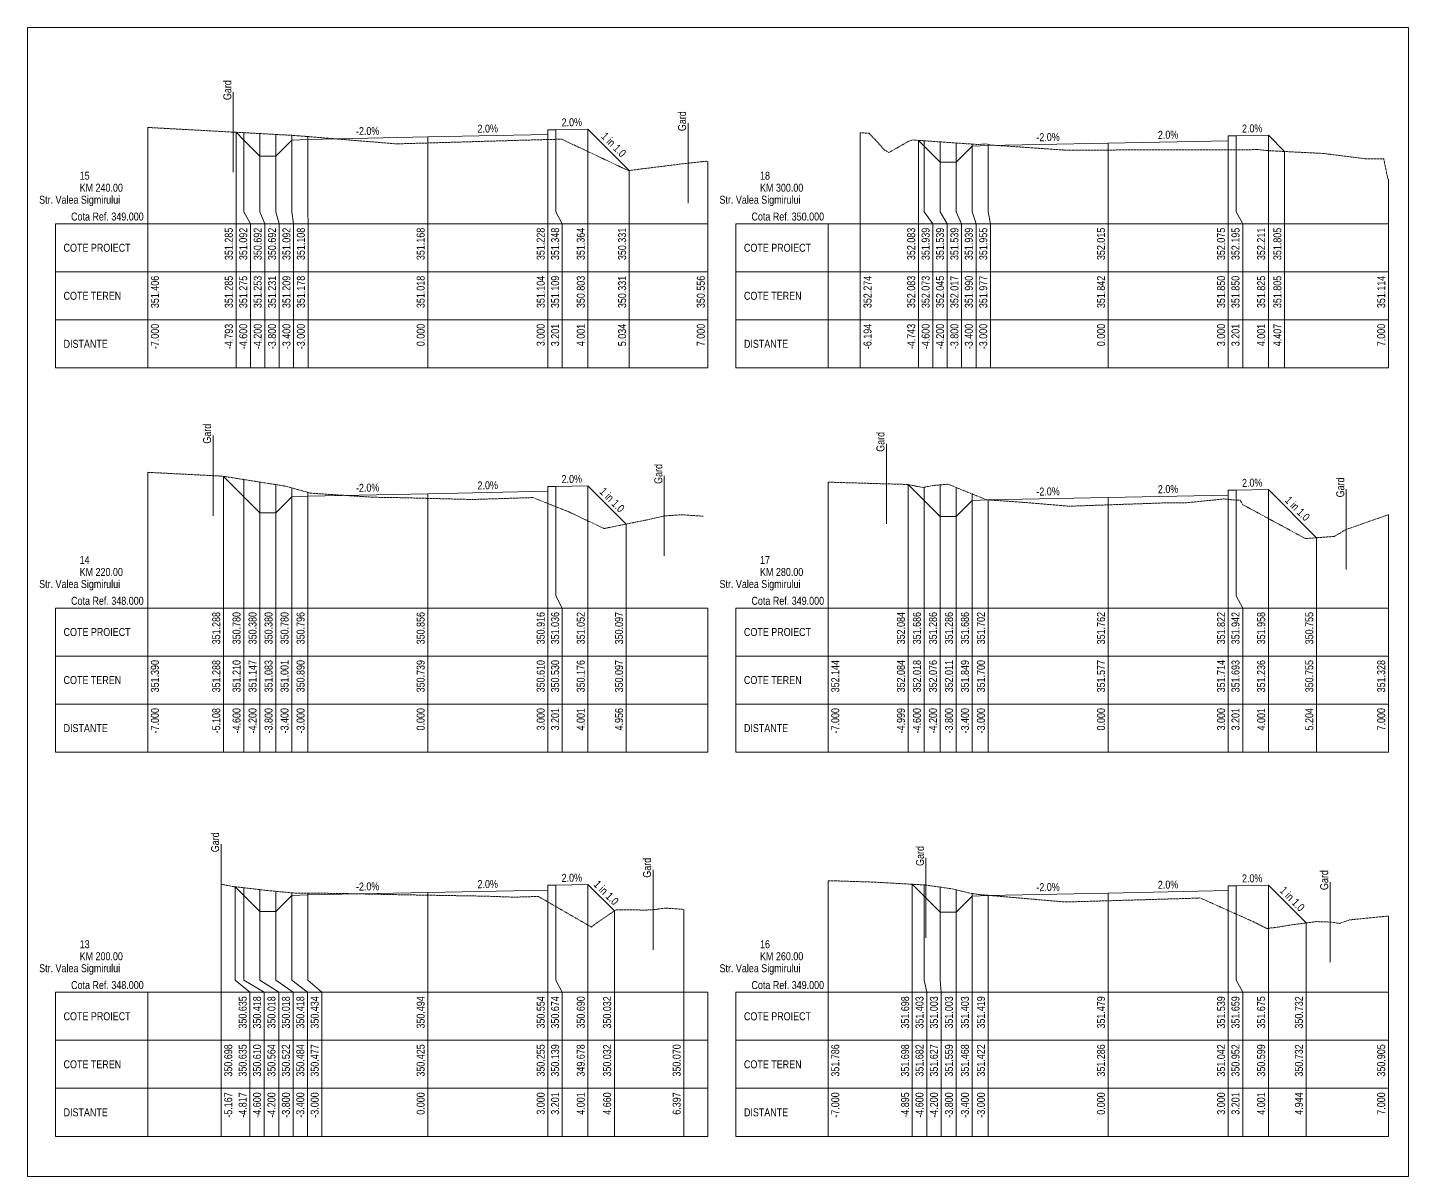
# Paper-space layout 'Str. Valea Sigmirului-XS-3' of a CAD drawing. Extents: x 0 to 345, y 0 to 287.
import ezdxf
from ezdxf.enums import TextEntityAlignment as Align

# ---------------------------------------------------------------- set-up
doc = ezdxf.new("R2010")
doc.units = 0
doc.linetypes.add('DASHED2', pattern=[0.375, 0.25, -0.125])
doc.layers.add('ARD-No Plot', color=1, linetype='Continuous', lineweight=0, plot=False)
for name, color, linetype, lineweight in [('Cartus', 7, 'Continuous', 0), ('DESIGN-TEXT', 7, 'Continuous', 0), ('EXISTING-TEXT', 7, 'Continuous', 0), ('LINES', 7, 'Continuous', 0), ('Text', 7, 'Continuous', 0), ('X-RL', 7, 'Continuous', 0), ('XPLOT-DESIGN', 5, 'Continuous', 0), ('XPLOT-EXISTING', 3, 'DASHED2', 0), ('XPLOT-GRADE', 7, 'Continuous', 0), ('XPLOT-KM', 7, 'Continuous', 0), ('XPLOT-TITLE', 7, 'Continuous', 0)]:
    doc.layers.add(name, color=color, linetype=linetype, lineweight=lineweight)
doc.styles.add('Arial', font='arial.ttf', dxfattribs={"width": 0.8})

# ---------------------------------------------------------------- blocks, each defined once
blk = doc.blocks.new('A3_TRANSV_ALIN_TIRENA')
at = {"layer": 'Cartus'}
blk.add_lwpolyline([(0, 0), (0, 287), (345, 287), (345, 0)], close=True, dxfattribs=at)

psp = doc.layouts.new('Str. Valea Sigmirului-XS-3')

# ---------------------------------------------------------------- linework, layer by layer
at = {"layer": 'LINES'}
for p, q in [((51.4, 270.89), (51.4, 250.89)), ((165.02, 263.14), (165.02, 243.14)), ((30, 241), (30, 262.06)), ((30, 241), (30, 262.06)), ((52.07, 241), (52.07, 260.85)), ((52.07, 241), (52.07, 260.85)), ((52.07, 241), (52.07, 260.85)), ((54, 241), (54, 260.75)), ((54, 241), (54, 260.75)), ((54, 241), (54, 260.75)), ((58, 241), (58, 260.53)), ((58, 241), (58, 260.53)), ((58, 241), (58, 260.53)), ((62, 241), (62, 260.31)), ((62, 241), (62, 260.31)), ((62, 241), (62, 260.31)), ((66, 241), (66, 260.09)), ((66, 241), (66, 260.09)), ((66, 241), (66, 260.09)), ((70, 241), (70, 259.78)), ((70, 241), (70, 259.78)), ((70, 241), (70, 259.78)), ((100, 241), (100, 259.68)), ((100, 241), (100, 259.68)), ((100, 241), (100, 259.68)), ((130, 241), (130, 260.28)), ((130, 241), (130, 260.28)), ((130, 241), (130, 260.28)), ((132.01, 241), (132.01, 261.48)), ((132.01, 241), (132.01, 261.48)), ((132.01, 241), (132.01, 261.48)), ((140.01, 241), (140.01, 261.64)), ((140.01, 241), (140.01, 261.64)), ((140.01, 241), (140.01, 261.64)), ((208.06, 241), (208.06, 260.74)), ((208.06, 241), (208.06, 260.74)), ((222.57, 241), (222.57, 258.83)), ((222.57, 241), (222.57, 258.83)), ((222.57, 241), (222.57, 258.83)), ((300, 241), (300, 258.75)), ((300, 241), (300, 258.75)), ((300, 241), (300, 258.75)), ((302.01, 241), (302.01, 259.95)), ((302.01, 241), (302.01, 259.95)), ((302.01, 241), (302.01, 259.95)), ((310.01, 241), (310.01, 260.11)), ((310.01, 241), (310.01, 260.11)), ((310.01, 241), (310.01, 260.11)), ((224, 241), (224, 258.73)), ((224, 241), (224, 258.73)), ((224, 241), (224, 258.73)), ((228, 241), (228, 258.45)), ((228, 241), (228, 258.45)), ((228, 241), (228, 258.45)), ((232, 241), (232, 258.17)), ((232, 241), (232, 258.17)), ((232, 241), (232, 258.17)), ((236, 241), (236, 257.9)), ((236, 241), (236, 257.9)), ((236, 241), (236, 257.9)), ((240, 241), (240, 257.77)), ((240, 241), (240, 257.77)), ((240, 241), (240, 257.77)), ((270, 241), (270, 258.15)), ((270, 241), (270, 258.15)), ((270, 241), (270, 258.15)), ((314.07, 241), (314.07, 256.05)), ((314.07, 241), (314.07, 256.05)), ((314.07, 241), (314.07, 256.05)), ((170, 241), (170, 253.56)), ((170, 241), (170, 253.56)), ((150.34, 241), (150.34, 251.31)), ((150.34, 241), (150.34, 251.31)), ((150.34, 241), (150.34, 251.31)), ((340, 241), (340, 249.14)), ((340, 241), (340, 249.14)), ((30, 238), (30, 241)), ((30, 238), (30, 241)), ((52.07, 238), (52.07, 241)), ((52.07, 238), (52.07, 241)), ((52.07, 238), (52.07, 241)), ((55.67, 238), (54, 241)), ((55.67, 238), (54, 241)), ((55.67, 238), (54, 241)), ((59.27, 238), (58, 241)), ((59.27, 238), (58, 241)), ((59.27, 238), (58, 241)), ((62.87, 238), (62, 241)), ((62.87, 238), (62, 241)), ((62.87, 238), (62, 241)), ((66.47, 238), (66, 241)), ((66.47, 238), (66, 241)), ((66.47, 238), (66, 241)), ((70.07, 238), (70, 241)), ((70.07, 238), (70, 241)), ((70.07, 238), (70, 241)), ((100, 238), (100, 241)), ((100, 238), (100, 241)), ((100, 238), (100, 241)), ((130, 238), (130, 241)), ((130, 238), (130, 241)), ((130, 238), (130, 241)), ((133.6, 238), (132.01, 241)), ((133.6, 238), (132.01, 241)), ((133.6, 238), (132.01, 241)), ((140.01, 238), (140.01, 241)), ((140.01, 238), (140.01, 241)), ((140.01, 238), (140.01, 241)), ((150.34, 238), (150.34, 241)), ((150.34, 238), (150.34, 241)), ((150.34, 238), (150.34, 241)), ((170, 238), (170, 241)), ((170, 238), (170, 241)), ((208.06, 238), (208.06, 241)), ((208.06, 238), (208.06, 241)), ((222.57, 238), (222.57, 241)), ((222.57, 238), (222.57, 241)), ((222.57, 238), (222.57, 241)), ((226.17, 238), (224, 241)), ((226.17, 238), (224, 241)), ((226.17, 238), (224, 241)), ((229.77, 238), (228, 241)), ((229.77, 238), (228, 241)), ((229.77, 238), (228, 241)), ((233.37, 238), (232, 241)), ((233.37, 238), (232, 241)), ((233.37, 238), (232, 241)), ((236.97, 238), (236, 241)), ((236.97, 238), (236, 241)), ((236.97, 238), (236, 241)), ((240.57, 238), (240, 241)), ((240.57, 238), (240, 241)), ((240.57, 238), (240, 241)), ((270, 238), (270, 241)), ((270, 238), (270, 241)), ((270, 238), (270, 241)), ((300, 238), (300, 241)), ((300, 238), (300, 241)), ((300, 238), (300, 241)), ((303.6, 238), (302.01, 241)), ((303.6, 238), (302.01, 241)), ((303.6, 238), (302.01, 241)), ((310.01, 238), (310.01, 241)), ((310.01, 238), (310.01, 241)), ((310.01, 238), (310.01, 241)), ((314.07, 238), (314.07, 241)), ((314.07, 238), (314.07, 241)), ((314.07, 238), (314.07, 241)), ((340, 238), (340, 241)), ((340, 238), (340, 241)), ((6.98, 226), (6.98, 238)), ((6.98, 238), (30, 238)), ((30, 202), (30, 238)), ((30, 202), (30, 238)), ((30, 202), (30, 238)), ((30, 238), (170, 238)), ((52.07, 202), (52.07, 238)), ((52.07, 202), (52.07, 238)), ((52.07, 202), (52.07, 238)), ((55.67, 202), (55.67, 238)), ((55.67, 202), (55.67, 238)), ((55.67, 202), (55.67, 238)), ((59.27, 202), (59.27, 238)), ((59.27, 202), (59.27, 238)), ((59.27, 202), (59.27, 238)), ((62.87, 202), (62.87, 238)), ((62.87, 202), (62.87, 238)), ((62.87, 202), (62.87, 238)), ((66.47, 202), (66.47, 238)), ((66.47, 202), (66.47, 238)), ((66.47, 202), (66.47, 238)), ((70.07, 202), (70.07, 238)), ((70.07, 202), (70.07, 238)), ((70.07, 202), (70.07, 238)), ((100, 202), (100, 238)), ((100, 202), (100, 238)), ((100, 202), (100, 238)), ((130, 202), (130, 238)), ((130, 202), (130, 238)), ((130, 202), (130, 238)), ((133.6, 202), (133.6, 238)), ((133.6, 202), (133.6, 238)), ((133.6, 202), (133.6, 238)), ((140.01, 202), (140.01, 238)), ((140.01, 202), (140.01, 238)), ((140.01, 202), (140.01, 238)), ((150.34, 202), (150.34, 238)), ((150.34, 202), (150.34, 238)), ((150.34, 202), (150.34, 238)), ((170, 202), (170, 238)), ((170, 202), (170, 238)), ((170, 202), (170, 238)), ((176.98, 226), (176.98, 238)), ((176.98, 238), (200, 238)), ((200, 202), (200, 238)), ((200, 238), (340, 238)), ((208.06, 202), (208.06, 238)), ((208.06, 202), (208.06, 238)), ((222.57, 202), (222.57, 238)), ((222.57, 202), (222.57, 238)), ((222.57, 202), (222.57, 238)), ((226.17, 202), (226.17, 238)), ((226.17, 202), (226.17, 238)), ((226.17, 202), (226.17, 238)), ((229.77, 202), (229.77, 238)), ((229.77, 202), (229.77, 238)), ((229.77, 202), (229.77, 238)), ((233.37, 202), (233.37, 238)), ((233.37, 202), (233.37, 238)), ((233.37, 202), (233.37, 238)), ((236.97, 202), (236.97, 238)), ((236.97, 202), (236.97, 238)), ((236.97, 202), (236.97, 238)), ((240.57, 202), (240.57, 238)), ((240.57, 202), (240.57, 238)), ((240.57, 202), (240.57, 238)), ((270, 202), (270, 238)), ((270, 202), (270, 238)), ((270, 202), (270, 238)), ((300, 202), (300, 238)), ((300, 202), (300, 238)), ((300, 202), (300, 238)), ((303.6, 202), (303.6, 238)), ((303.6, 202), (303.6, 238)), ((303.6, 202), (303.6, 238)), ((310.01, 202), (310.01, 238)), ((310.01, 202), (310.01, 238)), ((310.01, 202), (310.01, 238)), ((314.07, 202), (314.07, 238)), ((314.07, 202), (314.07, 238)), ((314.07, 202), (314.07, 238)), ((340, 202), (340, 238)), ((340, 202), (340, 238)), ((340, 202), (340, 238)), ((6.98, 214), (6.98, 226)), ((6.98, 226), (30, 226)), ((30, 226), (6.98, 226)), ((30, 226), (170, 226)), ((176.98, 214), (176.98, 226)), ((176.98, 226), (200, 226)), ((200, 226), (176.98, 226)), ((200, 226), (340, 226)), ((6.98, 202), (6.98, 214)), ((6.98, 214), (30, 214)), ((30, 214), (6.98, 214)), ((30, 214), (170, 214)), ((176.98, 202), (176.98, 214)), ((176.98, 214), (200, 214)), ((200, 214), (176.98, 214)), ((200, 214), (340, 214)), ((30, 202), (6.98, 202)), ((30, 202), (170, 202)), ((200, 202), (176.98, 202)), ((200, 202), (340, 202)), ((46.34, 185.06), (46.34, 165.06)), ((214.58, 183.02), (214.58, 163.02)), ((30, 145), (30, 175.9)), ((30, 145), (30, 175.9)), ((30, 145), (30, 175.9)), ((30, 145), (30, 175.9)), ((48.92, 145), (48.92, 174.88)), ((48.92, 145), (48.92, 174.88)), ((48.92, 145), (48.92, 174.88)), ((54, 145), (54, 174.1)), ((54, 145), (54, 174.1)), ((54, 145), (54, 174.1)), ((58, 145), (58, 173.47)), ((58, 145), (58, 173.47)), ((58, 145), (58, 173.47)), ((62, 145), (62, 172.83)), ((62, 145), (62, 172.83)), ((62, 145), (62, 172.83)), ((140.01, 145), (140.01, 172.52)), ((140.01, 145), (140.01, 172.52)), ((140.01, 145), (140.01, 172.52)), ((159.09, 175.01), (159.09, 155.01)), ((200, 145), (200, 173.44)), ((200, 145), (200, 173.44)), ((220.01, 145), (220.01, 172.84)), ((220.01, 145), (220.01, 172.84)), ((220.01, 145), (220.01, 172.84)), ((228, 145), (228, 172.76)), ((228, 145), (228, 172.76)), ((228, 145), (228, 172.76)), ((66, 145), (66, 172.01)), ((66, 145), (66, 172.01)), ((66, 145), (66, 172.01)), ((70, 145), (70, 170.9)), ((70, 145), (70, 170.9)), ((70, 145), (70, 170.9)), ((100, 145), (100, 170.56)), ((100, 145), (100, 170.56)), ((100, 145), (100, 170.56)), ((130, 145), (130, 171.16)), ((130, 145), (130, 171.16)), ((130, 145), (130, 171.16)), ((132.01, 145), (132.01, 172.36)), ((132.01, 145), (132.01, 172.36)), ((132.01, 145), (132.01, 172.36)), ((224, 145), (224, 172.18)), ((224, 145), (224, 172.18)), ((224, 145), (224, 172.18)), ((232, 145), (232, 172.11)), ((232, 145), (232, 172.11)), ((232, 145), (232, 172.11)), ((236, 145), (236, 170.49)), ((236, 145), (236, 170.49)), ((236, 145), (236, 170.49)), ((270, 145), (270, 169.62)), ((270, 145), (270, 169.62)), ((270, 145), (270, 169.62)), ((300, 145), (300, 170.22)), ((300, 145), (300, 170.22)), ((300, 145), (300, 170.22)), ((302.01, 145), (302.01, 171.42)), ((302.01, 145), (302.01, 171.42)), ((302.01, 145), (302.01, 171.42)), ((310.01, 145), (310.01, 171.58)), ((310.01, 145), (310.01, 171.58)), ((310.01, 145), (310.01, 171.58)), ((329.48, 171.65), (329.48, 151.65)), ((240, 145), (240, 169.02)), ((240, 145), (240, 169.02)), ((240, 145), (240, 169.02)), ((149.56, 145), (149.56, 162.97)), ((149.56, 145), (149.56, 162.97)), ((149.56, 145), (149.56, 162.97)), ((340, 145), (340, 165.28)), ((340, 145), (340, 165.28)), ((322.04, 145), (322.04, 159.55)), ((322.04, 145), (322.04, 159.55)), ((322.04, 145), (322.04, 159.55)), ((30, 142), (30, 145)), ((30, 142), (30, 145)), ((30, 142), (30, 145)), ((30, 142), (30, 145)), ((48.92, 142), (48.92, 145)), ((48.92, 142), (48.92, 145)), ((48.92, 142), (48.92, 145)), ((54, 142), (54, 145)), ((54, 142), (54, 145)), ((54, 142), (54, 145)), ((58, 142), (58, 145)), ((58, 142), (58, 145)), ((58, 142), (58, 145)), ((62, 142), (62, 145)), ((62, 142), (62, 145)), ((62, 142), (62, 145)), ((66, 142), (66, 145)), ((66, 142), (66, 145)), ((66, 142), (66, 145)), ((70, 142), (70, 145)), ((70, 142), (70, 145)), ((70, 142), (70, 145)), ((100, 142), (100, 145)), ((100, 142), (100, 145)), ((100, 142), (100, 145)), ((130, 142), (130, 145)), ((130, 142), (130, 145)), ((130, 142), (130, 145)), ((133.6, 142), (132.01, 145)), ((133.6, 142), (132.01, 145)), ((133.6, 142), (132.01, 145)), ((140.01, 142), (140.01, 145)), ((140.01, 142), (140.01, 145)), ((140.01, 142), (140.01, 145)), ((149.56, 142), (149.56, 145)), ((149.56, 142), (149.56, 145)), ((149.56, 142), (149.56, 145)), ((200, 142), (200, 145)), ((200, 142), (200, 145)), ((220.01, 142), (220.01, 145)), ((220.01, 142), (220.01, 145)), ((220.01, 142), (220.01, 145)), ((224, 142), (224, 145)), ((224, 142), (224, 145)), ((224, 142), (224, 145)), ((228, 142), (228, 145)), ((228, 142), (228, 145)), ((228, 142), (228, 145)), ((232, 142), (232, 145)), ((232, 142), (232, 145)), ((232, 142), (232, 145)), ((236, 142), (236, 145)), ((236, 142), (236, 145)), ((236, 142), (236, 145)), ((240, 142), (240, 145)), ((240, 142), (240, 145)), ((240, 142), (240, 145)), ((270, 142), (270, 145)), ((270, 142), (270, 145)), ((270, 142), (270, 145)), ((300, 142), (300, 145)), ((300, 142), (300, 145)), ((300, 142), (300, 145)), ((303.6, 142), (302.01, 145)), ((303.6, 142), (302.01, 145)), ((303.6, 142), (302.01, 145)), ((310.01, 142), (310.01, 145)), ((310.01, 142), (310.01, 145)), ((310.01, 142), (310.01, 145)), ((322.04, 142), (322.04, 145)), ((322.04, 142), (322.04, 145)), ((322.04, 142), (322.04, 145)), ((340, 142), (340, 145)), ((340, 142), (340, 145)), ((6.98, 130), (6.98, 142)), ((6.98, 142), (30, 142)), ((30, 106), (30, 142)), ((30, 106), (30, 142)), ((30, 106), (30, 142)), ((30, 106), (30, 142)), ((30, 106), (30, 142)), ((30, 142), (170, 142)), ((48.92, 106), (48.92, 142)), ((48.92, 106), (48.92, 142)), ((48.92, 106), (48.92, 142)), ((54, 106), (54, 142)), ((54, 106), (54, 142)), ((54, 106), (54, 142)), ((58, 106), (58, 142)), ((58, 106), (58, 142)), ((58, 106), (58, 142)), ((62, 106), (62, 142)), ((62, 106), (62, 142)), ((62, 106), (62, 142)), ((66, 106), (66, 142)), ((66, 106), (66, 142)), ((66, 106), (66, 142)), ((70, 106), (70, 142)), ((70, 106), (70, 142)), ((70, 106), (70, 142)), ((100, 106), (100, 142)), ((100, 106), (100, 142)), ((100, 106), (100, 142)), ((130, 106), (130, 142)), ((130, 106), (130, 142)), ((130, 106), (130, 142)), ((133.6, 106), (133.6, 142)), ((133.6, 106), (133.6, 142)), ((133.6, 106), (133.6, 142)), ((140.01, 106), (140.01, 142)), ((140.01, 106), (140.01, 142)), ((140.01, 106), (140.01, 142)), ((149.56, 106), (149.56, 142)), ((149.56, 106), (149.56, 142)), ((149.56, 106), (149.56, 142)), ((170, 106), (170, 142)), ((176.98, 130), (176.98, 142)), ((176.98, 142), (200, 142)), ((200, 106), (200, 142)), ((200, 106), (200, 142)), ((200, 106), (200, 142)), ((200, 142), (340, 142)), ((220.01, 106), (220.01, 142)), ((220.01, 106), (220.01, 142)), ((220.01, 106), (220.01, 142)), ((224, 106), (224, 142)), ((224, 106), (224, 142)), ((224, 106), (224, 142)), ((228, 106), (228, 142)), ((228, 106), (228, 142)), ((228, 106), (228, 142)), ((232, 106), (232, 142)), ((232, 106), (232, 142)), ((232, 106), (232, 142)), ((236, 106), (236, 142)), ((236, 106), (236, 142)), ((236, 106), (236, 142)), ((240, 106), (240, 142)), ((240, 106), (240, 142)), ((240, 106), (240, 142)), ((270, 106), (270, 142)), ((270, 106), (270, 142)), ((270, 106), (270, 142)), ((300, 106), (300, 142)), ((300, 106), (300, 142)), ((300, 106), (300, 142)), ((303.6, 106), (303.6, 142)), ((303.6, 106), (303.6, 142)), ((303.6, 106), (303.6, 142)), ((310.01, 106), (310.01, 142)), ((310.01, 106), (310.01, 142)), ((310.01, 106), (310.01, 142)), ((322.04, 106), (322.04, 142)), ((322.04, 106), (322.04, 142)), ((322.04, 106), (322.04, 142)), ((340, 106), (340, 142)), ((340, 106), (340, 142)), ((340, 106), (340, 142)), ((6.98, 118), (6.98, 130)), ((6.98, 130), (30, 130)), ((30, 130), (6.98, 130)), ((30, 130), (170, 130)), ((176.98, 118), (176.98, 130)), ((176.98, 130), (200, 130)), ((200, 130), (176.98, 130)), ((200, 130), (340, 130)), ((6.98, 106), (6.98, 118)), ((6.98, 118), (30, 118)), ((30, 118), (6.98, 118)), ((30, 118), (170, 118)), ((176.98, 106), (176.98, 118)), ((176.98, 118), (200, 118)), ((200, 118), (176.98, 118)), ((200, 118), (340, 118)), ((30, 106), (6.98, 106)), ((30, 106), (170, 106)), ((200, 106), (176.98, 106)), ((200, 106), (340, 106)), ((48.33, 82.98), (48.33, 62.98)), ((224.47, 79.56), (224.47, 59.56)), ((156.27, 76.62), (156.27, 56.62)), ((48.33, 49), (48.33, 72.98)), ((48.33, 49), (48.33, 72.98)), ((132.01, 49), (132.01, 72.74)), ((132.01, 49), (132.01, 72.74)), ((132.01, 49), (132.01, 72.74)), ((140.01, 49), (140.01, 72.9)), ((140.01, 49), (140.01, 72.9)), ((140.01, 49), (140.01, 72.9)), ((200, 49), (200, 73.86)), ((200, 49), (200, 73.86)), ((221.05, 49), (221.05, 72.98)), ((221.05, 49), (221.05, 72.98)), ((221.05, 49), (221.05, 72.98)), ((224, 49), (224, 72.82)), ((224, 49), (224, 72.82)), ((224, 49), (224, 72.82)), ((302.01, 49), (302.01, 72.59)), ((302.01, 49), (302.01, 72.59)), ((302.01, 49), (302.01, 72.59)), ((310.01, 49), (310.01, 72.75)), ((310.01, 49), (310.01, 72.75)), ((310.01, 49), (310.01, 72.75)), ((325.46, 73.54), (325.46, 53.54)), ((51.83, 49), (51.83, 72.35)), ((51.83, 49), (51.83, 72.35)), ((51.83, 49), (51.83, 72.35)), ((54, 49), (54, 72.1)), ((54, 49), (54, 72.1)), ((54, 49), (54, 72.1)), ((58, 49), (58, 71.64)), ((58, 49), (58, 71.64)), ((58, 49), (58, 71.64)), ((62, 49), (62, 71.22)), ((62, 49), (62, 71.22)), ((62, 49), (62, 71.22)), ((66, 49), (66, 70.84)), ((66, 49), (66, 70.84)), ((66, 49), (66, 70.84)), ((70, 49), (70, 70.77)), ((70, 49), (70, 70.77)), ((70, 49), (70, 70.77)), ((100, 49), (100, 70.94)), ((100, 49), (100, 70.94)), ((100, 49), (100, 70.94)), ((130, 49), (130, 71.54)), ((130, 49), (130, 71.54)), ((130, 49), (130, 71.54)), ((228, 49), (228, 72.27)), ((228, 49), (228, 72.27)), ((228, 49), (228, 72.27)), ((232, 49), (232, 71.59)), ((232, 49), (232, 71.59)), ((232, 49), (232, 71.59)), ((236, 49), (236, 70.68)), ((236, 49), (236, 70.68)), ((236, 49), (236, 70.68)), ((240, 49), (240, 70.22)), ((240, 49), (240, 70.22)), ((240, 49), (240, 70.22)), ((270, 49), (270, 70.79)), ((270, 49), (270, 70.79)), ((270, 49), (270, 70.79)), ((300, 49), (300, 71.39)), ((300, 49), (300, 71.39)), ((300, 49), (300, 71.39)), ((146.6, 49), (146.6, 66.32)), ((146.6, 49), (146.6, 66.32)), ((146.6, 49), (146.6, 66.32)), ((163.97, 49), (163.97, 66.7)), ((163.97, 49), (163.97, 66.7)), ((319.44, 49), (319.44, 63.32)), ((319.44, 49), (319.44, 63.32)), ((319.44, 49), (319.44, 63.32)), ((340, 49), (340, 65.05)), ((340, 49), (340, 65.05)), ((48.33, 46), (48.33, 49)), ((48.33, 46), (48.33, 49)), ((55.53, 46), (51.83, 49)), ((55.53, 46), (51.83, 49)), ((55.53, 46), (51.83, 49)), ((59.13, 46), (54, 49)), ((59.13, 46), (54, 49)), ((59.13, 46), (54, 49)), ((62.73, 46), (58, 49)), ((62.73, 46), (58, 49)), ((62.73, 46), (58, 49)), ((66.33, 46), (62, 49)), ((66.33, 46), (62, 49)), ((66.33, 46), (62, 49)), ((69.93, 46), (66, 49)), ((69.93, 46), (66, 49)), ((69.93, 46), (66, 49)), ((73.53, 46), (70, 49)), ((73.53, 46), (70, 49)), ((73.53, 46), (70, 49)), ((100, 46), (100, 49)), ((100, 46), (100, 49)), ((100, 46), (100, 49)), ((130, 46), (130, 49)), ((130, 46), (130, 49)), ((130, 46), (130, 49)), ((133.6, 46), (132.01, 49)), ((133.6, 46), (132.01, 49)), ((133.6, 46), (132.01, 49)), ((140.01, 46), (140.01, 49)), ((140.01, 46), (140.01, 49)), ((140.01, 46), (140.01, 49)), ((146.6, 46), (146.6, 49)), ((146.6, 46), (146.6, 49)), ((146.6, 46), (146.6, 49)), ((163.97, 46), (163.97, 49)), ((163.97, 46), (163.97, 49)), ((200, 46), (200, 49)), ((200, 46), (200, 49)), ((221.05, 46), (221.05, 49)), ((221.05, 46), (221.05, 49)), ((221.05, 46), (221.05, 49)), ((224.65, 46), (224, 49)), ((224.65, 46), (224, 49)), ((224.65, 46), (224, 49)), ((228.25, 46), (228, 49)), ((228.25, 46), (228, 49)), ((228.25, 46), (228, 49)), ((232, 46), (232, 49)), ((232, 46), (232, 49)), ((232, 46), (232, 49)), ((236, 46), (236, 49)), ((236, 46), (236, 49)), ((236, 46), (236, 49)), ((240, 46), (240, 49)), ((240, 46), (240, 49)), ((240, 46), (240, 49)), ((270, 46), (270, 49)), ((270, 46), (270, 49)), ((270, 46), (270, 49)), ((300, 46), (300, 49)), ((300, 46), (300, 49)), ((300, 46), (300, 49)), ((303.6, 46), (302.01, 49)), ((303.6, 46), (302.01, 49)), ((303.6, 46), (302.01, 49)), ((310.01, 46), (310.01, 49)), ((310.01, 46), (310.01, 49)), ((310.01, 46), (310.01, 49)), ((319.44, 46), (319.44, 49)), ((319.44, 46), (319.44, 49)), ((319.44, 46), (319.44, 49)), ((340, 46), (340, 49)), ((340, 46), (340, 49)), ((6.98, 34), (6.98, 46)), ((6.98, 46), (30, 46)), ((30, 10), (30, 46)), ((30, 46), (170, 46)), ((48.33, 10), (48.33, 46)), ((48.33, 10), (48.33, 46)), ((55.53, 10), (55.53, 46)), ((55.53, 10), (55.53, 46)), ((55.53, 10), (55.53, 46)), ((59.13, 10), (59.13, 46)), ((59.13, 10), (59.13, 46)), ((59.13, 10), (59.13, 46)), ((62.73, 10), (62.73, 46)), ((62.73, 10), (62.73, 46)), ((62.73, 10), (62.73, 46)), ((66.33, 10), (66.33, 46)), ((66.33, 10), (66.33, 46)), ((66.33, 10), (66.33, 46)), ((69.93, 10), (69.93, 46)), ((69.93, 10), (69.93, 46)), ((69.93, 10), (69.93, 46)), ((73.53, 10), (73.53, 46)), ((73.53, 10), (73.53, 46)), ((73.53, 10), (73.53, 46)), ((100, 10), (100, 46)), ((100, 10), (100, 46)), ((100, 10), (100, 46)), ((130, 10), (130, 46)), ((130, 10), (130, 46)), ((130, 10), (130, 46)), ((133.6, 10), (133.6, 46)), ((133.6, 10), (133.6, 46)), ((133.6, 10), (133.6, 46)), ((140.01, 10), (140.01, 46)), ((140.01, 10), (140.01, 46)), ((140.01, 10), (140.01, 46)), ((146.6, 10), (146.6, 46)), ((146.6, 10), (146.6, 46)), ((146.6, 10), (146.6, 46)), ((163.97, 10), (163.97, 46)), ((163.97, 10), (163.97, 46)), ((170, 10), (170, 46)), ((176.98, 34), (176.98, 46)), ((176.98, 46), (200, 46)), ((200, 10), (200, 46)), ((200, 10), (200, 46)), ((200, 10), (200, 46)), ((200, 46), (340, 46)), ((221.05, 10), (221.05, 46)), ((221.05, 10), (221.05, 46)), ((221.05, 10), (221.05, 46)), ((224.65, 10), (224.65, 46)), ((224.65, 10), (224.65, 46)), ((224.65, 10), (224.65, 46)), ((228.25, 10), (228.25, 46)), ((228.25, 10), (228.25, 46)), ((228.25, 10), (228.25, 46)), ((232, 10), (232, 46)), ((232, 10), (232, 46)), ((232, 10), (232, 46)), ((236, 10), (236, 46)), ((236, 10), (236, 46)), ((236, 10), (236, 46)), ((240, 10), (240, 46)), ((240, 10), (240, 46)), ((240, 10), (240, 46)), ((270, 10), (270, 46)), ((270, 10), (270, 46)), ((270, 10), (270, 46)), ((300, 10), (300, 46)), ((300, 10), (300, 46)), ((300, 10), (300, 46)), ((303.6, 10), (303.6, 46)), ((303.6, 10), (303.6, 46)), ((303.6, 10), (303.6, 46)), ((310.01, 10), (310.01, 46)), ((310.01, 10), (310.01, 46)), ((310.01, 10), (310.01, 46)), ((319.44, 10), (319.44, 46)), ((319.44, 10), (319.44, 46)), ((319.44, 10), (319.44, 46)), ((340, 10), (340, 46)), ((340, 10), (340, 46)), ((340, 10), (340, 46)), ((6.98, 22), (6.98, 34)), ((6.98, 34), (30, 34)), ((30, 34), (6.98, 34)), ((30, 34), (170, 34)), ((176.98, 22), (176.98, 34)), ((176.98, 34), (200, 34)), ((200, 34), (176.98, 34)), ((200, 34), (340, 34)), ((6.98, 10), (6.98, 22)), ((6.98, 22), (30, 22)), ((30, 22), (6.98, 22)), ((30, 22), (170, 22)), ((176.98, 10), (176.98, 22)), ((176.98, 22), (200, 22)), ((200, 22), (176.98, 22)), ((200, 22), (340, 22)), ((30, 10), (6.98, 10)), ((30, 10), (170, 10)), ((200, 10), (176.98, 10)), ((200, 10), (340, 10))]:
    psp.add_line(p, q, dxfattribs=at)
at = {"layer": 'XPLOT-DESIGN'}
for p, q in [((52.07, 260.85), (54, 258.92)), ((54, 258.92), (58, 254.92)), ((62, 254.92), (66, 258.92)), ((66, 258.92), (70, 259.08)), ((70, 259.08), (100, 259.68)), ((100, 259.68), (130, 260.28)), ((130, 260.28), (130.01, 261.48)), ((130.01, 261.48), (132.01, 261.48)), ((132.01, 261.48), (140.01, 261.64)), ((140.01, 261.64), (150.34, 251.31)), ((222.57, 258.83), (224, 257.39)), ((270, 258.15), (300, 258.75)), ((300, 258.75), (300.01, 259.95)), ((300.01, 259.95), (302.01, 259.95)), ((302.01, 259.95), (310.01, 260.11)), ((310.01, 260.11), (314.07, 256.05)), ((224, 257.39), (228, 253.39)), ((232, 253.39), (236, 257.39)), ((236, 257.39), (240, 257.55)), ((240, 257.55), (270, 258.15)), ((58, 254.92), (62, 254.92)), ((228, 253.39), (232, 253.39)), ((48.92, 174.88), (54, 169.8)), ((132.01, 172.36), (140.01, 172.52)), ((140.01, 172.52), (149.56, 162.97)), ((220.01, 172.84), (224, 168.86)), ((54, 169.8), (58, 165.8)), ((62, 165.8), (66, 169.8)), ((66, 169.8), (70, 169.96)), ((70, 169.96), (100, 170.56)), ((100, 170.56), (130, 171.16)), ((130, 171.16), (130.01, 172.36)), ((130.01, 172.36), (132.01, 172.36)), ((240, 169.02), (270, 169.62)), ((270, 169.62), (300, 170.22)), ((300, 170.22), (300.01, 171.42)), ((300.01, 171.42), (302.01, 171.42)), ((302.01, 171.42), (310.01, 171.58)), ((310.01, 171.58), (322.04, 159.55)), ((58, 165.8), (62, 165.8)), ((224, 168.86), (228, 164.86)), ((232, 164.86), (236, 168.86)), ((236, 168.86), (240, 169.02)), ((228, 164.86), (232, 164.86)), ((130, 71.54), (130.01, 72.74)), ((130.01, 72.74), (132.01, 72.74)), ((132.01, 72.74), (140.01, 72.9)), ((140.01, 72.9), (146.6, 66.32)), ((221.05, 72.98), (224, 70.03)), ((300, 71.39), (300.01, 72.59)), ((300.01, 72.59), (302.01, 72.59)), ((302.01, 72.59), (310.01, 72.75)), ((310.01, 72.75), (319.44, 63.32)), ((51.83, 72.35), (54, 70.18)), ((54, 70.18), (58, 66.18)), ((62, 66.18), (66, 70.18)), ((66, 70.18), (70, 70.34)), ((70, 70.34), (100, 70.94)), ((100, 70.94), (130, 71.54)), ((224, 70.03), (228, 66.03)), ((232, 66.03), (236, 70.03)), ((236, 70.03), (240, 70.19)), ((240, 70.19), (270, 70.79)), ((270, 70.79), (300, 71.39)), ((58, 66.18), (62, 66.18)), ((228, 66.03), (232, 66.03))]:
    psp.add_line(p, q, dxfattribs=at)
at = {"layer": 'XPLOT-EXISTING'}
for p, q in [((30, 262.06), (30, 262.06)), ((30, 262.06), (52.07, 260.85)), ((52.07, 260.85), (54, 260.75)), ((54, 260.75), (58, 260.53)), ((58, 260.53), (62, 260.31)), ((62, 260.31), (66, 260.09)), ((66, 260.09), (66.63, 260.06)), ((66.63, 260.06), (67.48, 259.98)), ((67.48, 259.98), (70, 259.78)), ((70, 259.78), (92.22, 257.95)), ((100, 258.18), (123.02, 258.85)), ((123.02, 258.85), (130, 259.04)), ((130, 259.04), (132.01, 259.09)), ((132.01, 259.09), (133.38, 259.13)), ((133.38, 259.13), (133.47, 259.12)), ((133.47, 259.12), (140.01, 256.03)), ((208.06, 260.74), (210.3, 260.59)), ((210.3, 260.59), (214.08, 256.46)), ((220.22, 258.66), (221.12, 258.93)), ((221.12, 258.93), (222.57, 258.83)), ((222.57, 258.83), (224, 258.73)), ((92.22, 257.95), (92.29, 257.95)), ((92.29, 257.95), (92.41, 257.96)), ((92.41, 257.96), (100, 258.18)), ((100, 258.18), (100, 258.18)), ((140.01, 256.03), (149.85, 251.39)), ((214.08, 256.46), (215.19, 255.79)), ((215.19, 255.79), (220.22, 258.66)), ((224, 258.73), (228, 258.45)), ((228, 258.45), (232, 258.17)), ((232, 258.17), (236, 257.9)), ((236, 257.9), (237.62, 257.79)), ((237.62, 257.79), (239.54, 257.96)), ((239.54, 257.96), (240, 257.77)), ((240, 257.77), (240.15, 257.71)), ((240.15, 257.71), (259.17, 256.4)), ((259.17, 256.4), (259.84, 256.35)), ((259.84, 256.35), (261.23, 256.39)), ((261.23, 256.39), (270, 256.42)), ((270, 256.42), (300, 256.5)), ((270, 256.42), (270, 256.42)), ((300, 256.5), (302.01, 256.5)), ((302.01, 256.5), (306.78, 256.51)), ((306.78, 256.51), (307.12, 256.55)), ((307.12, 256.55), (309.89, 256.26)), ((309.89, 256.26), (310.01, 256.25)), ((310.01, 256.25), (312.22, 256.15)), ((312.22, 256.15), (314.07, 256.05)), ((314.07, 256.05), (323.72, 255.56)), ((323.72, 255.56), (334.49, 254.21)), ((150.78, 251.37), (165.02, 253.14)), ((165.02, 253.14), (169.66, 253.61)), ((169.66, 253.61), (170, 253.56)), ((334.49, 254.21), (338.84, 254.2)), ((338.84, 254.2), (339.83, 249.37)), ((149.85, 251.39), (150.1, 251.27)), ((150.1, 251.27), (150.34, 251.31)), ((150.34, 251.31), (150.78, 251.37)), ((339.83, 249.37), (340, 249.14)), ((340, 249.14), (340, 249.14)), ((30, 175.9), (30, 175.9)), ((30, 175.9), (48.11, 174.97)), ((48.11, 174.97), (48.92, 174.88)), ((48.92, 174.88), (49.35, 174.84)), ((49.35, 174.84), (54, 174.1)), ((54, 174.1), (58, 173.47)), ((58, 173.47), (62, 172.83)), ((62, 172.83), (64.45, 172.44)), ((200, 173.44), (200, 173.44)), ((200, 173.44), (219.93, 172.86)), ((219.93, 172.86), (220.01, 172.84)), ((220.01, 172.84), (223.63, 172.11)), ((224, 172.18), (226.1, 172.59)), ((226.1, 172.59), (228, 172.76)), ((228, 172.76), (229.99, 172.93)), ((229.99, 172.93), (232, 172.11)), ((64.45, 172.44), (66, 172.01)), ((66, 172.01), (70, 170.9)), ((70, 170.9), (70.78, 170.68)), ((70.78, 170.68), (86.44, 169.67)), ((86.44, 169.67), (93.31, 169.56)), ((93.31, 169.56), (100, 169.39)), ((100, 169.39), (100, 169.39)), ((100, 169.39), (111.09, 169.11)), ((111.09, 169.11), (126.27, 169.59)), ((126.27, 169.59), (130, 168.1)), ((223.63, 172.11), (224, 172.18)), ((232, 172.11), (236, 170.49)), ((236, 170.49), (239.62, 169.03)), ((289.59, 168.3), (298.96, 169.25)), ((298.96, 169.25), (300, 169.14)), ((300, 169.14), (302.01, 168.93)), ((130, 168.1), (132.01, 167.3)), ((132.01, 167.3), (135.28, 165.99)), ((135.28, 165.99), (140.01, 163.76)), ((239.62, 169.03), (240, 169)), ((240, 169), (248.57, 168.42)), ((248.57, 168.42), (260.27, 167.43)), ((260.27, 167.43), (270, 167.77)), ((270, 167.77), (284.62, 168.28)), ((270, 167.77), (270, 167.77)), ((284.62, 168.28), (289.59, 168.3)), ((302.01, 168.93), (302.04, 168.93)), ((302.04, 168.93), (302.94, 168.91)), ((302.94, 168.91), (303.66, 167.8)), ((303.66, 167.8), (310.01, 164.36)), ((140.01, 163.76), (144.04, 161.85)), ((144.04, 161.85), (149.56, 162.97)), ((149.56, 162.97), (154.53, 163.98)), ((154.53, 163.98), (159.09, 165.01)), ((159.09, 165.01), (163.5, 165.3)), ((163.5, 165.3), (168.79, 164.93)), ((310.01, 164.36), (319.26, 159.34)), ((330.1, 161.84), (339.92, 165.28)), ((339.92, 165.28), (340, 165.28)), ((319.26, 159.34), (322.04, 159.55)), ((322.04, 159.55), (326.28, 159.86)), ((326.28, 159.86), (326.49, 159.89)), ((326.49, 159.89), (329.48, 161.65)), ((329.48, 161.65), (330.1, 161.84)), ((48.33, 72.98), (48.33, 72.98)), ((48.33, 72.98), (51.67, 72.37)), ((200, 73.86), (200, 73.86)), ((200, 73.86), (201.76, 73.83)), ((201.76, 73.83), (211.5, 73.51)), ((211.5, 73.51), (221.05, 72.98)), ((221.05, 72.98), (224, 72.82)), ((224, 72.82), (224.47, 72.79)), ((224.47, 72.79), (228, 72.27)), ((51.67, 72.37), (51.83, 72.35)), ((51.83, 72.35), (54, 72.1)), ((54, 72.1), (58, 71.64)), ((58, 71.64), (59.68, 71.44)), ((59.68, 71.44), (62, 71.22)), ((62, 71.22), (66, 70.84)), ((66, 70.84), (66.38, 70.8)), ((66.38, 70.8), (70, 70.77)), ((70, 70.77), (72.95, 70.75)), ((72.95, 70.75), (79.82, 70.64)), ((79.82, 70.64), (93.3, 70.36)), ((93.3, 70.36), (100, 70.25)), ((100, 70.25), (100, 70.25)), ((100, 70.25), (114.34, 70.01)), ((114.34, 70.01), (121.67, 69.76)), ((121.67, 69.76), (127.61, 69.94)), ((127.61, 69.94), (129.54, 68.81)), ((228, 72.27), (231.04, 71.82)), ((231.04, 71.82), (232, 71.59)), ((232, 71.59), (235.21, 70.8)), ((235.21, 70.8), (236, 70.68)), ((236, 70.68), (237.9, 70.4)), ((237.9, 70.4), (240, 70.22)), ((240, 70.22), (257.66, 68.69)), ((270, 68.86), (290.43, 69.46)), ((290.43, 69.46), (292.03, 69.51)), ((292.03, 69.51), (292.59, 69.52)), ((292.59, 69.52), (292.85, 69.61)), ((292.85, 69.61), (300, 66.42)), ((129.54, 68.81), (130, 68.55)), ((130, 68.55), (132.01, 67.39)), ((132.01, 67.39), (140.01, 62.78)), ((142, 63.17), (146.6, 66.32)), ((146.6, 66.32), (147.05, 66.63)), ((147.05, 66.63), (148.11, 66.61)), ((148.11, 66.61), (154.69, 66.53)), ((154.69, 66.53), (155.66, 66.62)), ((155.66, 66.62), (156.27, 66.62)), ((156.27, 66.62), (159.44, 67.02)), ((159.44, 67.02), (163.97, 66.7)), ((257.66, 68.69), (259.38, 68.55)), ((259.38, 68.55), (270, 68.86)), ((270, 68.86), (270, 68.86)), ((300, 66.42), (302.01, 65.52)), ((140.01, 62.78), (140.87, 62.29)), ((140.87, 62.29), (142, 63.17)), ((302.01, 65.52), (306.18, 63.65)), ((306.18, 63.65), (309.6, 61.94)), ((310.01, 61.99), (311.81, 62.18)), ((311.81, 62.18), (315.99, 62.87)), ((315.99, 62.87), (319.44, 63.32)), ((319.44, 63.32), (321.91, 63.65)), ((321.91, 63.65), (325.46, 63.54)), ((325.46, 63.54), (327.79, 63.22)), ((327.79, 63.22), (330.23, 64.07)), ((330.23, 64.07), (340, 65.05)), ((309.6, 61.94), (310.01, 61.99))]:
    psp.add_line(p, q, dxfattribs=at)

# ---------------------------------------------------------------- block references
at = {"layer": 'Cartus'}
psp.add_blockref('A3_TRANSV_ALIN_TIRENA', (0, 0), dxfattribs=at)

# ---------------------------------------------------------------- texts
at = {"layer": 'ARD-No Plot', "style": 'Arial', "width": 0.8}
for p in [(13, 243), (183, 243), (13, 147), (183, 147), (13, 51), (183, 51)]:
    psp.add_text('Str. Valea Sigmirului', height=2, dxfattribs=at).set_placement(p, align=Align.CENTER)
at = {"layer": 'DESIGN-TEXT', "style": 'Arial', "width": 0.8}
for s, p in [('351.285', (51.27, 237)), ('351.092', (54.87, 237)), ('350.692', (58.47, 237)), ('350.692', (62.07, 237)), ('351.092', (65.67, 237)), ('351.108', (69.27, 237)), ('351.168', (99.2, 237)), ('351.228', (129.2, 237)), ('351.348', (132.8, 237)), ('351.364', (139.21, 237)), ('350.331', (149.54, 237)), ('352.083', (221.77, 237)), ('351.939', (225.37, 237)), ('351.539', (228.97, 237)), ('351.539', (232.57, 237)), ('351.939', (236.17, 237)), ('351.955', (239.77, 237)), ('352.015', (269.2, 237)), ('352.075', (299.2, 237)), ('352.195', (302.8, 237)), ('352.211', (309.21, 237)), ('351.805', (313.27, 237)), ('351.288', (48.12, 141)), ('350.780', (53.2, 141)), ('350.380', (57.2, 141)), ('350.380', (61.2, 141)), ('350.780', (65.2, 141)), ('350.796', (69.2, 141)), ('350.856', (99.2, 141)), ('350.916', (129.2, 141)), ('351.036', (132.8, 141)), ('351.052', (139.21, 141)), ('350.097', (148.76, 141)), ('352.084', (219.21, 141)), ('351.686', (223.2, 141)), ('351.286', (227.2, 141)), ('351.286', (231.2, 141)), ('351.686', (235.2, 141)), ('351.702', (239.2, 141)), ('351.762', (269.2, 141)), ('351.822', (299.2, 141)), ('351.942', (302.8, 141)), ('351.958', (309.21, 141)), ('350.755', (321.24, 141)), ('350.635', (54.73, 45)), ('350.418', (58.33, 45)), ('350.018', (61.93, 45)), ('350.018', (65.53, 45)), ('350.418', (69.13, 45)), ('350.434', (72.73, 45)), ('350.494', (99.2, 45)), ('350.554', (129.2, 45)), ('350.674', (132.8, 45)), ('350.690', (139.21, 45)), ('350.032', (145.8, 45)), ('351.698', (220.25, 45)), ('351.403', (223.85, 45)), ('351.003', (227.45, 45)), ('351.003', (231.2, 45)), ('351.403', (235.2, 45)), ('351.419', (239.2, 45)), ('351.479', (269.2, 45)), ('351.539', (299.2, 45)), ('351.659', (302.8, 45)), ('351.675', (309.21, 45)), ('350.732', (318.64, 45))]:
    psp.add_text(s, height=2, rotation=90, dxfattribs=at).set_placement(p, align=Align.RIGHT)
at = {"layer": 'EXISTING-TEXT', "style": 'Arial', "width": 0.8}
for s, p in [('351.406', (32.8, 225)), ('351.406', (32.8, 225)), ('351.285', (51.27, 225)), ('351.275', (54.87, 225)), ('351.253', (58.47, 225)), ('351.231', (62.07, 225)), ('351.209', (65.67, 225)), ('351.178', (69.27, 225)), ('351.018', (99.2, 225)), ('351.018', (99.2, 225)), ('351.104', (129.2, 225)), ('351.109', (132.8, 225)), ('350.803', (139.21, 225)), ('350.331', (149.54, 225)), ('350.556', (169.2, 225)), ('352.274', (210.86, 225)), ('352.083', (221.77, 225)), ('352.073', (225.37, 225)), ('352.045', (228.97, 225)), ('352.017', (232.57, 225)), ('351.990', (236.17, 225)), ('351.977', (239.77, 225)), ('351.842', (269.2, 225)), ('351.842', (269.2, 225)), ('351.850', (299.2, 225)), ('351.850', (302.8, 225)), ('351.825', (309.21, 225)), ('351.805', (313.27, 225)), ('351.114', (339.2, 225)), ('351.114', (339.2, 225)), ('351.390', (32.8, 129)), ('351.390', (32.8, 129)), ('351.288', (48.12, 129)), ('351.210', (53.2, 129)), ('351.147', (57.2, 129)), ('351.083', (61.2, 129)), ('351.001', (65.2, 129)), ('350.890', (69.2, 129)), ('350.739', (99.2, 129)), ('350.739', (99.2, 129)), ('350.610', (129.2, 129)), ('350.530', (132.8, 129)), ('350.176', (139.21, 129)), ('350.097', (148.76, 129)), ('352.144', (202.8, 129)), ('352.144', (202.8, 129)), ('352.084', (219.21, 129)), ('352.018', (223.2, 129)), ('352.076', (227.2, 129)), ('352.011', (231.2, 129)), ('351.849', (235.2, 129)), ('351.700', (239.2, 129)), ('351.577', (269.2, 129)), ('351.577', (269.2, 129)), ('351.714', (299.2, 129)), ('351.693', (302.8, 129)), ('351.236', (309.21, 129)), ('350.755', (321.24, 129)), ('351.328', (339.2, 129)), ('350.698', (51.13, 33)), ('350.698', (51.13, 33)), ('350.635', (54.73, 33)), ('350.610', (58.33, 33)), ('350.564', (61.93, 33)), ('350.522', (65.53, 33)), ('350.484', (69.13, 33)), ('350.477', (72.73, 33)), ('350.425', (99.2, 33)), ('350.425', (99.2, 33)), ('350.255', (129.2, 33)), ('350.139', (132.8, 33)), ('349.678', (139.21, 33)), ('350.032', (145.8, 33)), ('350.070', (163.17, 33)), ('351.786', (202.8, 33)), ('351.786', (202.8, 33)), ('351.698', (220.25, 33)), ('351.682', (223.85, 33)), ('351.627', (227.45, 33)), ('351.559', (231.2, 33)), ('351.468', (235.2, 33)), ('351.422', (239.2, 33)), ('351.286', (269.2, 33)), ('351.286', (269.2, 33)), ('351.042', (299.2, 33)), ('350.952', (302.8, 33)), ('350.599', (309.21, 33)), ('350.732', (318.64, 33)), ('350.905', (339.2, 33))]:
    psp.add_text(s, height=2, rotation=90, dxfattribs=at).set_placement(p, align=Align.RIGHT)
at = {"layer": 'Text', "style": 'Arial', "width": 0.8}
for p in [(50.9, 268.89), (164.52, 261.14), (45.84, 183.06), (214.08, 181.02), (158.59, 173.01), (328.98, 169.65), (47.83, 80.98), (155.77, 74.62), (223.97, 77.56), (324.96, 71.54)]:
    psp.add_text('Gard', height=2, rotation=90, dxfattribs=at).set_placement(p)
for s, p in [('-7.000', (32.8, 213)), ('-7.000', (32.8, 213)), ('-4.793', (51.27, 213)), ('-4.793', (51.27, 213)), ('-4.793', (51.27, 213)), ('-4.600', (54.87, 213)), ('-4.600', (54.87, 213)), ('-4.600', (54.87, 213)), ('-4.200', (58.47, 213)), ('-4.200', (58.47, 213)), ('-4.200', (58.47, 213)), ('-3.800', (62.07, 213)), ('-3.800', (62.07, 213)), ('-3.800', (62.07, 213)), ('-3.400', (65.67, 213)), ('-3.400', (65.67, 213)), ('-3.400', (65.67, 213)), ('-3.000', (69.27, 213)), ('-3.000', (69.27, 213)), ('-3.000', (69.27, 213)), ('0.000', (99.2, 213)), ('0.000', (99.2, 213)), ('0.000', (99.2, 213)), ('3.000', (129.2, 213)), ('3.000', (129.2, 213)), ('3.000', (129.2, 213)), ('3.201', (132.8, 213)), ('3.201', (132.8, 213)), ('3.201', (132.8, 213)), ('4.001', (139.21, 213)), ('4.001', (139.21, 213)), ('4.001', (139.21, 213)), ('5.034', (149.54, 213)), ('5.034', (149.54, 213)), ('5.034', (149.54, 213)), ('7.000', (169.2, 213)), ('7.000', (169.2, 213)), ('-6.194', (210.86, 213)), ('-6.194', (210.86, 213)), ('-4.743', (221.77, 213)), ('-4.743', (221.77, 213)), ('-4.743', (221.77, 213)), ('-4.600', (225.37, 213)), ('-4.600', (225.37, 213)), ('-4.600', (225.37, 213)), ('-4.200', (228.97, 213)), ('-4.200', (228.97, 213)), ('-4.200', (228.97, 213)), ('-3.800', (232.57, 213)), ('-3.800', (232.57, 213)), ('-3.800', (232.57, 213)), ('-3.400', (236.17, 213)), ('-3.400', (236.17, 213)), ('-3.400', (236.17, 213)), ('-3.000', (239.77, 213)), ('-3.000', (239.77, 213)), ('-3.000', (239.77, 213)), ('0.000', (269.2, 213)), ('0.000', (269.2, 213)), ('0.000', (269.2, 213)), ('3.000', (299.2, 213)), ('3.000', (299.2, 213)), ('3.000', (299.2, 213)), ('3.201', (302.8, 213)), ('3.201', (302.8, 213)), ('3.201', (302.8, 213)), ('4.001', (309.21, 213)), ('4.001', (309.21, 213)), ('4.001', (309.21, 213)), ('4.407', (313.27, 213)), ('4.407', (313.27, 213)), ('4.407', (313.27, 213)), ('7.000', (339.2, 213)), ('7.000', (339.2, 213)), ('-7.000', (32.8, 117)), ('-7.000', (32.8, 117)), ('-7.000', (32.8, 117)), ('-7.000', (32.8, 117)), ('-5.108', (48.12, 117)), ('-5.108', (48.12, 117)), ('-5.108', (48.12, 117)), ('-4.600', (53.2, 117)), ('-4.600', (53.2, 117)), ('-4.600', (53.2, 117)), ('-4.200', (57.2, 117)), ('-4.200', (57.2, 117)), ('-4.200', (57.2, 117)), ('-3.800', (61.2, 117)), ('-3.800', (61.2, 117)), ('-3.800', (61.2, 117)), ('-3.400', (65.2, 117)), ('-3.400', (65.2, 117)), ('-3.400', (65.2, 117)), ('-3.000', (69.2, 117)), ('-3.000', (69.2, 117)), ('-3.000', (69.2, 117)), ('0.000', (99.2, 117)), ('0.000', (99.2, 117)), ('0.000', (99.2, 117)), ('3.000', (129.2, 117)), ('3.000', (129.2, 117)), ('3.000', (129.2, 117)), ('3.201', (132.8, 117)), ('3.201', (132.8, 117)), ('3.201', (132.8, 117)), ('4.001', (139.21, 117)), ('4.001', (139.21, 117)), ('4.001', (139.21, 117)), ('4.956', (148.76, 117)), ('4.956', (148.76, 117)), ('4.956', (148.76, 117)), ('-7.000', (202.8, 117)), ('-7.000', (202.8, 117)), ('-4.999', (219.21, 117)), ('-4.999', (219.21, 117)), ('-4.999', (219.21, 117)), ('-4.600', (223.2, 117)), ('-4.600', (223.2, 117)), ('-4.600', (223.2, 117)), ('-4.200', (227.2, 117)), ('-4.200', (227.2, 117)), ('-4.200', (227.2, 117)), ('-3.800', (231.2, 117)), ('-3.800', (231.2, 117)), ('-3.800', (231.2, 117)), ('-3.400', (235.2, 117)), ('-3.400', (235.2, 117)), ('-3.400', (235.2, 117)), ('-3.000', (239.2, 117)), ('-3.000', (239.2, 117)), ('-3.000', (239.2, 117)), ('0.000', (269.2, 117)), ('0.000', (269.2, 117)), ('0.000', (269.2, 117)), ('3.000', (299.2, 117)), ('3.000', (299.2, 117)), ('3.000', (299.2, 117)), ('3.201', (302.8, 117)), ('3.201', (302.8, 117)), ('3.201', (302.8, 117)), ('4.001', (309.21, 117)), ('4.001', (309.21, 117)), ('4.001', (309.21, 117)), ('5.204', (321.24, 117)), ('5.204', (321.24, 117)), ('5.204', (321.24, 117)), ('7.000', (339.2, 117)), ('7.000', (339.2, 117)), ('-5.167', (51.13, 21)), ('-5.167', (51.13, 21)), ('-4.817', (54.73, 21)), ('-4.817', (54.73, 21)), ('-4.817', (54.73, 21)), ('-4.600', (58.33, 21)), ('-4.600', (58.33, 21)), ('-4.600', (58.33, 21)), ('-4.200', (61.93, 21)), ('-4.200', (61.93, 21)), ('-4.200', (61.93, 21)), ('-3.800', (65.53, 21)), ('-3.800', (65.53, 21)), ('-3.800', (65.53, 21)), ('-3.400', (69.13, 21)), ('-3.400', (69.13, 21)), ('-3.400', (69.13, 21)), ('-3.000', (72.73, 21)), ('-3.000', (72.73, 21)), ('-3.000', (72.73, 21)), ('0.000', (99.2, 21)), ('0.000', (99.2, 21)), ('0.000', (99.2, 21)), ('3.000', (129.2, 21)), ('3.000', (129.2, 21)), ('3.000', (129.2, 21)), ('3.201', (132.8, 21)), ('3.201', (132.8, 21)), ('3.201', (132.8, 21)), ('4.001', (139.21, 21)), ('4.001', (139.21, 21)), ('4.001', (139.21, 21)), ('4.660', (145.8, 21)), ('4.660', (145.8, 21)), ('4.660', (145.8, 21)), ('6.397', (163.17, 21)), ('6.397', (163.17, 21)), ('-7.000', (202.8, 21)), ('-7.000', (202.8, 21)), ('-4.895', (220.25, 21)), ('-4.895', (220.25, 21)), ('-4.895', (220.25, 21)), ('-4.600', (223.85, 21)), ('-4.600', (223.85, 21)), ('-4.600', (223.85, 21)), ('-4.200', (227.45, 21)), ('-4.200', (227.45, 21)), ('-4.200', (227.45, 21)), ('-3.800', (231.2, 21)), ('-3.800', (231.2, 21)), ('-3.800', (231.2, 21)), ('-3.400', (235.2, 21)), ('-3.400', (235.2, 21)), ('-3.400', (235.2, 21)), ('-3.000', (239.2, 21)), ('-3.000', (239.2, 21)), ('-3.000', (239.2, 21)), ('0.000', (269.2, 21)), ('0.000', (269.2, 21)), ('0.000', (269.2, 21)), ('3.000', (299.2, 21)), ('3.000', (299.2, 21)), ('3.000', (299.2, 21)), ('3.201', (302.8, 21)), ('3.201', (302.8, 21)), ('3.201', (302.8, 21)), ('4.001', (309.21, 21)), ('4.001', (309.21, 21)), ('4.001', (309.21, 21)), ('4.944', (318.64, 21)), ('4.944', (318.64, 21)), ('4.944', (318.64, 21)), ('7.000', (339.2, 21)), ('7.000', (339.2, 21))]:
    psp.add_text(s, height=2, rotation=90, dxfattribs=at).set_placement(p, align=Align.RIGHT)
at = {"layer": 'X-RL', "style": 'Arial', "width": 0.8}
for s, p in [('Cota Ref. 349.000', (29, 238.8)), ('Cota Ref. 350.000', (199, 238.8)), ('Cota Ref. 348.000', (29, 142.8)), ('Cota Ref. 349.000', (199, 142.8)), ('Cota Ref. 348.000', (29, 46.8)), ('Cota Ref. 349.000', (199, 46.8))]:
    psp.add_text(s, height=2, dxfattribs=at).set_placement(p, align=Align.RIGHT)
at = {"layer": 'XPLOT-GRADE', "style": 'Arial', "width": 0.8}
for s, rotation, p in [('-2.0%', 1.1458, (84.98, 260.18)), ('2.0%', 1.1458, (114.98, 260.78)), ('2.0%', 1.1458, (135.99, 262.36)), ('2.0%', 1.1458, (305.99, 260.83)), ('1 in 1.0', 315, (145.74, 257.04)), ('-2.0%', 1.1458, (254.98, 258.65)), ('2.0%', 1.1458, (284.98, 259.25)), ('-2.0%', 1.1458, (84.98, 171.06)), ('2.0%', 1.1458, (114.98, 171.66)), ('2.0%', 1.1458, (135.99, 173.24)), ('2.0%', 1.1458, (284.98, 170.72)), ('2.0%', 1.1458, (305.99, 172.3)), ('1 in 1.0', 315, (145.35, 168.31)), ('-2.0%', 1.1458, (254.98, 170.12)), ('1 in 1.0', 315, (316.59, 166.13)), ('-2.0%', 1.1458, (84.98, 71.44)), ('2.0%', 1.1458, (114.98, 72.04)), ('2.0%', 1.1458, (135.99, 73.62)), ('1 in 1.0', 315, (143.87, 70.18)), ('-2.0%', 1.1458, (254.98, 71.29)), ('2.0%', 1.1458, (284.98, 71.89)), ('2.0%', 1.1458, (305.99, 73.47)), ('1 in 1.0', 315, (315.29, 68.61))]:
    psp.add_text(s, height=2, rotation=rotation, dxfattribs=at).set_placement(p, align=Align.CENTER)
at = {"layer": 'XPLOT-KM', "style": 'Arial', "width": 0.8}
for s, p in [('15', (13, 249)), ('18', (183, 249)), ('KM 240.00', (13, 246)), ('KM 300.00', (183, 246)), ('14', (13, 153)), ('KM 220.00', (13, 150)), ('17', (183, 153)), ('KM 280.00', (183, 150)), ('13', (13, 57)), ('16', (183, 57)), ('KM 200.00', (13, 54)), ('KM 260.00', (183, 54))]:
    psp.add_text(s, height=2, dxfattribs=at).set_placement(p)
at = {"layer": 'XPLOT-TITLE', "style": 'Arial', "width": 0.8}
for s, p in [('COTE PROIECT', (8.98, 231)), ('COTE PROIECT', (178.98, 231)), ('COTE TEREN', (8.98, 219)), ('COTE TEREN', (178.98, 219)), ('DISTANTE', (8.98, 207)), ('DISTANTE', (178.98, 207)), ('COTE PROIECT', (8.98, 135)), ('COTE PROIECT', (178.98, 135)), ('COTE TEREN', (8.98, 123)), ('COTE TEREN', (178.98, 123)), ('DISTANTE', (8.98, 111)), ('DISTANTE', (178.98, 111)), ('COTE PROIECT', (8.98, 39)), ('COTE PROIECT', (178.98, 39)), ('COTE TEREN', (8.98, 27)), ('COTE TEREN', (178.98, 27)), ('DISTANTE', (8.98, 15)), ('DISTANTE', (178.98, 15))]:
    psp.add_text(s, height=2, dxfattribs=at).set_placement(p)

doc.saveas('drawing.dxf')
